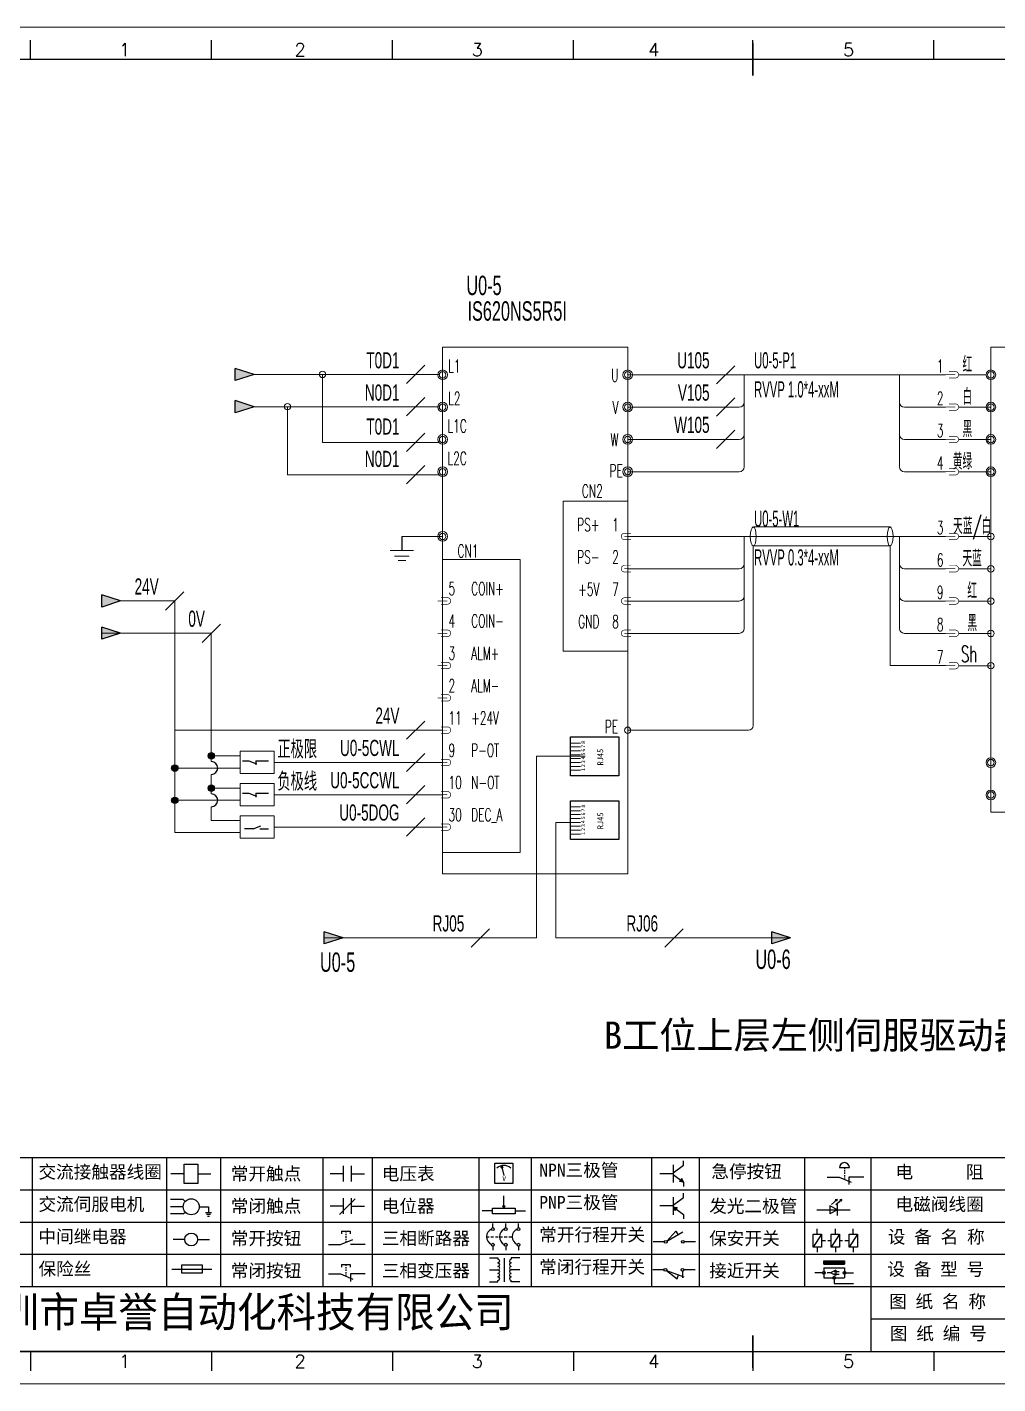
# Model space of a CAD drawing. Extents: x 33864 to 41687, y -3582 to -110.
# Drawn here: x 36986.7 to 37136.9, y -3571.8 to -3361.8 of the extents above; entities that cross this region are included whole.
import ezdxf
from ezdxf.enums import TextEntityAlignment as Align

# ---------------------------------------------------------------- set-up
doc = ezdxf.new("R2010")
doc.units = 0
doc.header["$MEASUREMENT"] = 0
doc.linetypes.add('ACAD_ISO02W100', pattern=[15, 12, -3])
doc.layers.add('AE_BOR', color=1, linetype='Continuous')
doc.layers.add('细实线层', color=7, linetype='Continuous')
doc.layers.add('Dimension', color=3, linetype='Continuous', lineweight=13)
doc.styles.add('WD', font='romans.shx', dxfattribs={"bigfont": 'gbcbig.shx'})
doc.styles.add('样式 8', font='arial.ttf')
doc.styles.add('汉字', font='')
doc.styles.get('汉字').set_extended_font_data('新宋体')

# ---------------------------------------------------------------- blocks, each defined once
blk = doc.blocks.new('交流接触器线圈')
at = {"linetype": 'ByBlock'}
for p, q in [((-1880.82, -781.77), (-1882.87, -781.77)), ((-1878.72, -781.77), (-1876.67, -781.77))]:
    blk.add_line(p, q, dxfattribs=at)
blk.add_lwpolyline([(-1880.82, -780.28), (-1878.72, -780.28), (-1878.72, -783.26), (-1880.82, -783.26)], close=True, dxfattribs=at)
blk = doc.blocks.new('交流伺服电机')
at = {"linetype": 'ByBlock'}
for p, q in [((-1880.97, -785.75), (-1882.94, -785.75)), ((-1880.97, -786.85), (-1882.94, -786.85)), ((-1880.97, -785.75), (-1880.65, -786.03)), ((-1878.49, -786.85), (-1877.07, -786.85)), ((-1877.07, -786.85), (-1877.07, -787.72)), ((-1880.97, -787.94), (-1882.94, -787.94)), ((-1880.97, -787.94), (-1880.65, -787.67)), ((-1877.54, -787.72), (-1876.59, -787.72)), ((-1877.38, -788.01), (-1876.75, -788.01)), ((-1877.23, -788.29), (-1876.9, -788.29))]:
    blk.add_line(p, q, dxfattribs=at)
blk.add_circle((-1879.73, -786.85), 1.24, dxfattribs=at)
blk = doc.blocks.new('中间继电器')
at = {"linetype": 'ByBlock'}
for p, q in [((-1880.72, -791.92), (-1882.54, -791.92)), ((-1878.74, -791.92), (-1876.92, -791.92))]:
    blk.add_line(p, q, dxfattribs=at)
blk.add_circle((-1879.73, -791.92), 0.992, dxfattribs=at)
blk = doc.blocks.new('保险丝')
at = {"linetype": 'ByBlock'}
blk.add_line((-1882.72, -796.49), (-1876.55, -796.49), dxfattribs=at)
blk.add_lwpolyline([(-1881.2, -795.86), (-1878.06, -795.86), (-1878.06, -797.12), (-1881.2, -797.12)], close=True, dxfattribs=at)
blk = doc.blocks.new('常开按钮')
at = {"linetype": 'ByBlock'}
for p, q in [((-1910.06, -787.73), (-1908.18, -786.93)), ((-1909.9, -785.68), (-1908.56, -785.68)), ((-1909.9, -785.68), (-1909.9, -786.07)), ((-1909.23, -785.68), (-1909.23, -785.89)), ((-1909.23, -786.06), (-1909.23, -786.28)), ((-1909.23, -786.45), (-1909.23, -786.67)), ((-1909.23, -786.84), (-1909.23, -787.05)), ((-1909.23, -787.22), (-1909.23, -787.38)), ((-1908.56, -785.68), (-1908.56, -786.07)), ((-1911.92, -787.73), (-1910.06, -787.73)), ((-1906.25, -787.73), (-1908.52, -787.73))]:
    blk.add_line(p, q, dxfattribs=at)
blk = doc.blocks.new('常开触点')
at = {"linetype": 'ByBlock'}
for p, q in [((-1853.82, -782.99), (-1853.82, -780.56)), ((-1852.6, -782.99), (-1852.6, -780.56)), ((-1853.82, -781.77), (-1855.88, -781.77)), ((-1852.6, -781.77), (-1850.55, -781.77))]:
    blk.add_line(p, q, dxfattribs=at)
blk = doc.blocks.new('常闭触点')
at = {"linetype": 'ByBlock'}
for p, q in [((-1853.82, -786.77), (-1855.88, -786.77)), ((-1852.01, -785.66), (-1854.43, -788.1)), ((-1853.82, -787.99), (-1853.82, -785.56)), ((-1852.6, -787.99), (-1852.6, -785.56)), ((-1852.6, -786.77), (-1850.55, -786.77))]:
    blk.add_line(p, q, dxfattribs=at)
blk = doc.blocks.new('常闭按钮')
at = {"linetype": 'ByBlock'}
for p, q in [((-1854.11, -790.83), (-1852.77, -790.83)), ((-1854.11, -790.83), (-1854.11, -791.22)), ((-1853.44, -790.83), (-1853.44, -791.04)), ((-1853.44, -791.21), (-1853.44, -791.43)), ((-1853.44, -791.6), (-1853.44, -791.82)), ((-1852.77, -790.83), (-1852.77, -791.22)), ((-1856.13, -792.28), (-1854.28, -792.28)), ((-1854.28, -792.28), (-1852.4, -793.09)), ((-1853.44, -791.99), (-1853.44, -792.2)), ((-1853.44, -792.37), (-1853.44, -792.53)), ((-1850.47, -792.28), (-1852.73, -792.28)), ((-1852.73, -792.28), (-1852.73, -793.43))]:
    blk.add_line(p, q, dxfattribs=at)
blk = doc.blocks.new('电压表')
at = {"linetype": 'ByBlock'}
for p, q in [((-1814.84, -780.75), (-1814.91, -781.13)), ((-1814.6, -781.05), (-1814.91, -781.13)), ((-1814.84, -780.75), (-1814.46, -782.26)), ((-1814.84, -780.75), (-1814.6, -781.05))]:
    blk.add_line(p, q, dxfattribs=at)
blk.add_lwpolyline([(-1815.84, -780.34), (-1813.07, -780.34), (-1813.07, -783.49), (-1815.84, -783.49)], close=True, dxfattribs=at)
blk.add_arc((-1814.46, -782.26), 1.56, 46.8313, 133.1687, dxfattribs=at)
at = {"linetype": 'ByBlock', "insert": (-1814.7, -782.39), "char_height": 0.75, "width": 0.6768, "attachment_point": 1}
blk.add_mtext('V', dxfattribs=at)
blk = doc.blocks.new('电位器')
at = {"linetype": 'ByBlock'}
for p, q in [((-1814.45, -787.3), (-1814.45, -785.39)), ((-1814.45, -787.3), (-1814.62, -786.96)), ((-1814.62, -786.96), (-1814.27, -786.96)), ((-1814.45, -787.3), (-1814.27, -786.96)), ((-1816.21, -787.75), (-1817.79, -787.75)), ((-1812.68, -787.75), (-1811.1, -787.75))]:
    blk.add_line(p, q, dxfattribs=at)
blk.add_lwpolyline([(-1816.21, -787.3), (-1812.68, -787.3), (-1812.68, -788.2), (-1816.21, -788.2)], close=True, dxfattribs=at)
blk = doc.blocks.new('三相断路器')
at = {"linetype": 'ByBlock'}
for p, q in [((-1816.17, -790.33), (-1816.17, -789.7)), ((-1814.17, -790.33), (-1814.17, -789.7)), ((-1812.18, -790.33), (-1812.18, -789.7)), ((-1817.14, -791.74), (-1816.72, -791.74)), ((-1816.45, -791.74), (-1816.03, -791.74)), ((-1816.17, -793.19), (-1816.17, -793.83)), ((-1815.76, -791.74), (-1815.34, -791.74)), ((-1815.07, -791.74), (-1814.65, -791.74)), ((-1814.38, -791.74), (-1813.96, -791.74)), ((-1814.17, -793.19), (-1814.17, -793.83)), ((-1813.69, -791.74), (-1813.27, -791.74)), ((-1812.18, -793.19), (-1812.18, -793.83))]:
    blk.add_line(p, q, dxfattribs=at)
for centre in [(-1816.17, -790.55), (-1814.17, -790.55), (-1812.18, -790.55), (-1816.17, -792.98), (-1814.17, -792.98), (-1812.18, -792.98)]:
    blk.add_circle(centre, 0.219, dxfattribs=at)
for centre in [(-1815.81, -791.74), (-1813.82, -791.74), (-1811.83, -791.74)]:
    blk.add_arc(centre, 1.32, 115.5791, 244.4209, dxfattribs=at)
blk = doc.blocks.new('三相变压器')
at = {"linetype": 'ByBlock'}
for p, q in [((-1816.69, -795.03), (-1815.37, -795.03)), ((-1815.37, -795.03), (-1815.37, -795.24)), ((-1814.34, -798.7), (-1814.34, -795.04)), ((-1812, -795.03), (-1813.32, -795.03)), ((-1813.32, -795.03), (-1813.32, -795.24)), ((-1816.69, -796.87), (-1815.37, -796.87)), ((-1812, -796.87), (-1813.32, -796.87)), ((-1816.69, -798.71), (-1815.37, -798.71)), ((-1815.37, -798.71), (-1815.37, -798.5)), ((-1813.32, -798.71), (-1813.32, -798.5)), ((-1812, -798.71), (-1813.32, -798.71))]:
    blk.add_line(p, q, dxfattribs=at)
for centre, start, end in [((-1815.37, -795.51), 270, 90), ((-1815.37, -796.06), 270, 90), ((-1813.32, -795.51), 90, 270), ((-1813.32, -796.06), 90, 270), ((-1815.37, -796.6), 270, 90), ((-1815.37, -797.14), 270, 90), ((-1815.37, -797.68), 270, 90), ((-1815.37, -798.23), 270, 90), ((-1813.32, -796.6), 90, 270), ((-1813.32, -797.14), 90, 270), ((-1813.32, -797.68), 90, 270), ((-1813.32, -798.23), 90, 270)]:
    blk.add_arc(centre, 0.271, start, end, dxfattribs=at)
blk = doc.blocks.new('NPN三极管')
at = {"linetype": 'ByBlock'}
for p, q in [((-1785.73, -780.61), (-1785.73, -783.32)), ((-1785.73, -781.82), (-1784.15, -780.66)), ((-1784.15, -780.66), (-1784.15, -779.98)), ((-1785.73, -781.97), (-1787.81, -781.97)), ((-1785.73, -782.11), (-1784.15, -783.27)), ((-1784.41, -782.73), (-1784.74, -783.18)), ((-1784.15, -783.27), (-1784.74, -783.18)), ((-1784.15, -783.27), (-1784.41, -782.73)), ((-1784.15, -783.27), (-1784.15, -783.96))]:
    blk.add_line(p, q, dxfattribs=at)
blk = doc.blocks.new('PNP三极管')
at = {"linetype": 'ByBlock'}
for p, q in [((-1784.9, -785.38), (-1784.9, -788.09)), ((-1783.32, -785.43), (-1783.32, -784.75)), ((-1784.9, -786.74), (-1786.98, -786.74)), ((-1784.9, -786.59), (-1783.32, -785.43)), ((-1784.9, -786.88), (-1783.32, -788.04)), ((-1784.9, -786.88), (-1784.31, -786.97)), ((-1784.9, -786.88), (-1784.64, -787.42)), ((-1784.31, -786.97), (-1784.64, -787.42)), ((-1783.32, -788.04), (-1783.32, -788.73))]:
    blk.add_line(p, q, dxfattribs=at)
blk = doc.blocks.new('常开行程开关')
at = {"linetype": 'ByBlock'}
for p, q in [((-1785.89, -792.17), (-1784.52, -790.62)), ((-1785.89, -792.17), (-1783.43, -790.72)), ((-1784.52, -790.62), (-1784.19, -791.17)), ((-1786.29, -792.3), (-1788.01, -792.3)), ((-1781.48, -792.3), (-1783.21, -792.3))]:
    blk.add_line(p, q, dxfattribs=at)
for centre in [(-1786.07, -792.3), (-1783.42, -792.3)]:
    blk.add_circle(centre, 0.219, dxfattribs=at)
blk = doc.blocks.new('常闭行程开关')
at = {"linetype": 'ByBlock'}
for p, q in [((-1786.34, -796.62), (-1788.07, -796.62)), ((-1785.93, -796.72), (-1783.25, -797.7)), ((-1785.93, -796.72), (-1784.3, -798)), ((-1784.3, -798), (-1784.08, -797.4)), ((-1783.48, -796.84), (-1783.48, -797.85)), ((-1781.54, -796.62), (-1783.26, -796.62))]:
    blk.add_line(p, q, dxfattribs=at)
for centre in [(-1786.12, -796.62), (-1783.48, -796.62)]:
    blk.add_circle(centre, 0.219, dxfattribs=at)
blk = doc.blocks.new('发光二极管')
at = {"linetype": 'ByBlock'}
for p, q in [((-1755.78, -785.92), (-1754.89, -785.14)), ((-1754.89, -785.14), (-1755.2, -785.22)), ((-1755.2, -785.22), (-1755.01, -785.43)), ((-1755.08, -785.92), (-1754.18, -785.14)), ((-1754.89, -785.14), (-1755.01, -785.43)), ((-1754.18, -785.14), (-1754.49, -785.22)), ((-1754.49, -785.22), (-1754.31, -785.43)), ((-1754.18, -785.14), (-1754.31, -785.43)), ((-1758.01, -786.77), (-1752.89, -786.77)), ((-1754.84, -786.77), (-1756.04, -786.16)), ((-1756.04, -786.16), (-1756.04, -787.39)), ((-1754.84, -786.77), (-1756.04, -787.39)), ((-1754.84, -787.63), (-1754.84, -785.92))]:
    blk.add_line(p, q, dxfattribs=at)
blk = doc.blocks.new('保安开关')
at = {"linetype": 'ByBlock'}
for p, q in [((-1757.33, -790.79), (-1758.6, -792.81)), ((-1757.96, -790.79), (-1757.96, -789.97)), ((-1754.54, -790.79), (-1755.81, -792.81)), ((-1755.17, -790.79), (-1755.17, -789.97)), ((-1751.75, -790.79), (-1753.02, -792.81)), ((-1752.39, -790.79), (-1752.39, -789.97)), ((-1757.96, -792.81), (-1757.96, -793.62)), ((-1757.33, -791.8), (-1756.72, -791.8)), ((-1756.35, -791.8), (-1755.89, -791.8)), ((-1755.17, -792.81), (-1755.17, -793.62)), ((-1754.52, -791.8), (-1754.06, -791.8)), ((-1753.69, -791.8), (-1753.08, -791.8)), ((-1752.39, -792.81), (-1752.39, -793.62))]:
    blk.add_line(p, q, dxfattribs=at)
for points in [[(-1758.6, -790.79), (-1757.33, -790.79), (-1757.33, -792.81), (-1758.6, -792.81)], [(-1755.81, -790.79), (-1754.54, -790.79), (-1754.54, -792.81), (-1755.81, -792.81)], [(-1753.02, -790.79), (-1751.75, -790.79), (-1751.75, -792.81), (-1753.02, -792.81)]]:
    blk.add_lwpolyline(points, close=True, dxfattribs=at)
blk = doc.blocks.new('接近开关')
at = {"linetype": 'ByBlock'}
h = blk.add_hatch(dxfattribs=at)
h.set_pattern_fill('ANSI31', color=256, scale=0.01, style=0)
h.set_pattern_definition([(45, (-89.131516, -30.795668), (-0.0224506403, 0.0224506403), [])])
h.paths.add_polyline_path([(-1513.76, -1123.35), (-1513.76, -1122.85), (-1516.96, -1122.85), (-1516.96, -1123.35)])
for p, q in [((-1516.96, -1123.35), (-1516.96, -1122.85)), ((-1516.96, -1122.85), (-1513.76, -1122.85)), ((-1516.96, -1123.35), (-1513.76, -1123.35)), ((-1513.76, -1122.85), (-1513.76, -1123.35)), ((-1517.18, -1124.71), (-1518.36, -1124.71)), ((-1516.96, -1123.95), (-1513.76, -1123.95)), ((-1516.96, -1123.95), (-1516.96, -1125.47)), ((-1516.96, -1125.47), (-1513.76, -1125.47)), ((-1515.91, -1124.71), (-1516.45, -1124.71)), ((-1515.11, -1124.31), (-1515.91, -1124.71)), ((-1515.11, -1125.11), (-1515.91, -1124.71)), ((-1515.33, -1124.53), (-1515.17, -1124.53)), ((-1515.33, -1124.88), (-1515.17, -1124.88)), ((-1515.25, -1124.45), (-1515.25, -1124.61)), ((-1515.11, -1124.31), (-1515.11, -1125.11)), ((-1515.11, -1124.48), (-1514.58, -1124.48)), ((-1515.11, -1124.94), (-1514.58, -1124.94)), ((-1513.76, -1123.95), (-1513.76, -1125.47)), ((-1513.54, -1124.71), (-1512.36, -1124.71)), ((-1515.36, -1125.69), (-1515.36, -1126.36)), ((-1515.36, -1126.36), (-1512.36, -1126.36))]:
    blk.add_line(p, q, dxfattribs=at)
for centre in [(-1516.96, -1124.71), (-1515.36, -1125.47), (-1513.76, -1124.71)]:
    blk.add_circle(centre, 0.225, dxfattribs=at)
blk = doc.blocks.new('急停按钮')
at = {"linetype": 'ByBlock'}
for p, q in [((-1.86, 0), (0, 0)), ((0, 0), (1.88, -0.81)), ((0.06, 1.45), (1.61, 1.45)), ((0.83, 1.45), (0.83, 1.24)), ((0.83, 1.07), (0.83, 0.85)), ((0.83, 0.68), (0.83, 0.47)), ((0.83, 0.29), (0.83, 0.08)), ((3.81, 0), (1.54, 0)), ((1.54, 0), (1.54, -1.15)), ((0.83, -0.09), (0.83, -0.24))]:
    blk.add_line(p, q, dxfattribs=at)
blk.add_arc((0.83, 1.45), 0.774, 0, 180)
blk = doc.blocks.new('A$C5EEB7F37')
at = {"lineweight": 0}
for p, q in [((0, 16.82), (5.16, 16.82)), ((0, 14.82), (5.16, 14.82)), ((0, 12.82), (5.16, 12.82)), ((0, 10.82), (5.16, 10.82)), ((0, 8.82), (5.16, 8.82)), ((0, 6.82), (5.16, 6.82)), ((0, 4.82), (5.16, 4.82)), ((0, 2.82), (5.16, 2.82))]:
    blk.add_line(p, q, dxfattribs=at)
blk.add_lwpolyline([(0.07, 0), (0.07, 20.03), (25.01, 20.03), (25.01, 0)], close=True)
at = {"char_height": 2, "width": 3.7055, "attachment_point": 1, "rotation": 90}
for s, insert in [('{\\fSimSun|b0|i0|c134|p2;8}', (5.62, 16.42)), ('{\\fSimSun|b0|i0|c134|p2;7}', (5.62, 14.42)), ('{\\fSimSun|b0|i0|c134|p2;6}', (5.62, 12.42)), ('{\\fSimSun|b0|i0|c134|p2;3}', (5.62, 6.42)), ('{\\fSimSun|b0|i0|c134|p2;5}', (5.62, 10.42)), ('{\\fSimSun|b0|i0|c134|p2;4}', (5.62, 8.42)), ('{\\fSimSun|b0|i0|c134|p2;1}', (5.56, 2.42)), ('{\\fSimSun|b0|i0|c134|p2;2}', (5.62, 4.42))]:
    blk.add_mtext(s, dxfattribs=dict(at, insert=insert))
at = {"color": 7, "insert": (13.92, 5.3), "char_height": 3.024, "attachment_point": 1, "rotation": 90}
blk.add_mtext_dynamic_manual_height_columns('{\\fSimSun|b0|i0|c134|p2;RJ45}', width=47.9244, gutter_width=12.5, heights=[0], dxfattribs=at)

msp = doc.modelspace()

# ---------------------------------------------------------------- hatches: boundary and pattern name
for points in [[(37018.867, -3416.486), (37018.867, -3414.616), (37021.785, -3415.551)], [(37018.867, -3421.486), (37018.867, -3419.616), (37021.785, -3420.551)], [(36998.216, -3451.56), (36998.216, -3449.69), (37001.135, -3450.625)], [(36998.216, -3456.556), (36998.216, -3454.686), (37001.135, -3455.621)], [(37032.656, -3501.846), (37035.574, -3502.781), (37032.656, -3503.717)], [(37035.574, -3502.781), (37032.656, -3503.717), (37032.656, -3501.846)], [(37101.886, -3501.846), (37104.805, -3502.781), (37101.886, -3503.717)], [(37104.805, -3502.781), (37101.886, -3503.717), (37101.886, -3501.846)]]:
    msp.add_hatch(color=256).paths.add_polyline_path(points)
at = {"lineweight": -2}
h = msp.add_hatch(color=0, dxfattribs=at)
edge = h.paths.add_edge_path()
edge.add_arc((37015.173, -3474.587), 0.5, 0, 360)
h = msp.add_hatch(color=0, dxfattribs=at)
edge = h.paths.add_edge_path()
edge.add_arc((37009.52, -3476.481), 0.5, 0, 360)
h = msp.add_hatch(color=0, dxfattribs=at)
edge = h.paths.add_edge_path()
edge.add_arc((37015.173, -3479.587), 0.5, 0, 360)
h = msp.add_hatch(color=0, dxfattribs=at)
edge = h.paths.add_edge_path()
edge.add_arc((37009.52, -3481.481), 0.5, 0, 360)

# ---------------------------------------------------------------- linework, layer by layer
for p, q in [((37241.181, -3366.803), (36954.181, -3366.803)), ((37021.785, -3415.551), (37018.867, -3414.616)), ((37018.867, -3416.486), (37018.867, -3414.616)), ((37021.785, -3415.551), (37018.867, -3416.486)), ((37021.785, -3420.551), (37018.867, -3419.616)), ((37018.867, -3421.486), (37018.867, -3419.616)), ((37021.785, -3420.551), (37018.867, -3421.486)), ((37044.656, -3440.629), (37044.656, -3442.811)), ((37001.135, -3450.625), (36998.216, -3449.69)), ((36998.216, -3451.56), (36998.216, -3449.69)), ((37001.135, -3450.625), (36998.216, -3451.56)), ((37001.135, -3455.621), (36998.216, -3454.686)), ((36998.216, -3456.556), (36998.216, -3454.686)), ((37001.135, -3455.621), (36998.216, -3456.556)), ((37035.574, -3502.781), (37032.656, -3501.846)), ((37032.656, -3503.717), (37032.656, -3501.846)), ((37035.574, -3502.781), (37032.656, -3501.846)), ((37035.574, -3502.781), (37032.656, -3503.717)), ((37035.574, -3502.781), (37032.656, -3503.717)), ((37104.805, -3502.781), (37101.886, -3501.846)), ((37101.886, -3503.717), (37101.886, -3501.846)), ((37104.805, -3502.781), (37101.886, -3501.846)), ((37104.805, -3502.781), (37101.886, -3503.717)), ((37104.805, -3502.781), (37101.886, -3503.717)), ((36959.211, -3566.803), (37238.711, -3566.803)), ((37079.977, -3566.803), (37139.927, -3566.803))]:
    msp.add_line(p, q)
at = {"lineweight": 0}
for p, q in [((37050.465, -3415.551), (37032.368, -3415.551)), ((37079.592, -3415.617), (37128.788, -3415.617)), ((37097.607, -3429.867), (37097.607, -3415.617)), ((37121.655, -3429.867), (37121.655, -3415.617)), ((37130.788, -3415.617), (37135.031, -3415.617)), ((37050.465, -3420.551), (37032.368, -3420.551)), ((37079.592, -3420.617), (37096.857, -3420.617)), ((37128.788, -3420.617), (37122.405, -3420.617)), ((37135.781, -3420.617), (37130.788, -3420.617)), ((37050.465, -3426.073), (37032.368, -3426.073)), ((37079.592, -3425.617), (37096.857, -3425.617)), ((37128.788, -3425.617), (37122.405, -3425.617)), ((37135.781, -3425.621), (37130.788, -3425.621)), ((37050.465, -3431.077), (37032.368, -3431.077)), ((37079.592, -3430.617), (37096.857, -3430.617)), ((37128.788, -3430.617), (37122.405, -3430.617)), ((37135.781, -3430.625), (37130.788, -3430.625)), ((37099.036, -3439.169), (37120.197, -3439.168)), ((37050.963, -3440.629), (37044.656, -3440.629)), ((37128.788, -3440.633), (37079.592, -3440.633)), ((37097.607, -3449.883), (37097.607, -3440.633)), ((37121.655, -3454.883), (37121.655, -3440.633)), ((37135.781, -3440.637), (37130.788, -3440.637)), ((37042.868, -3442.824), (37046.445, -3442.824)), ((37043.532, -3443.682), (37045.781, -3443.682)), ((37099.016, -3442.098), (37099.016, -3469.891)), ((37099.016, -3442.098), (37120.197, -3442.098)), ((37120.197, -3442.098), (37120.197, -3460.633)), ((37044.103, -3444.375), (37045.25, -3444.375)), ((37079.592, -3445.633), (37096.857, -3445.633)), ((37128.788, -3445.633), (37122.405, -3445.633)), ((37135.781, -3445.641), (37130.788, -3445.641)), ((37009.52, -3450.625), (37001.135, -3450.625)), ((37009.52, -3486.481), (37009.52, -3450.625)), ((37079.592, -3450.633), (37096.857, -3450.633)), ((37128.788, -3450.633), (37122.405, -3450.633)), ((37135.781, -3450.641), (37130.788, -3450.641)), ((37015.173, -3455.621), (37015.173, -3475.481)), ((37079.592, -3455.633), (37096.857, -3455.633)), ((37128.788, -3455.633), (37122.405, -3455.633)), ((37135.781, -3455.641), (37130.788, -3455.641)), ((37128.788, -3460.633), (37122.405, -3460.633)), ((37135.781, -3460.641), (37130.788, -3460.641)), ((37079.592, -3470.641), (37098.266, -3470.641)), ((37019.654, -3474.587), (37015.173, -3474.587)), ((37019.654, -3476.481), (37009.52, -3476.481)), ((37015.173, -3477.481), (37015.173, -3480.481)), ((37019.654, -3479.587), (37015.173, -3479.587)), ((37019.654, -3481.481), (37009.52, -3481.481)), ((37015.173, -3482.481), (37015.173, -3484.587)), ((37019.654, -3484.587), (37015.173, -3484.587)), ((37019.654, -3486.481), (37009.52, -3486.481))]:
    msp.add_line(p, q, dxfattribs=at)
at = {"color": 3, "lineweight": 0}
for p, q in [((36998.216, -3455.621), (37015.173, -3455.621)), ((37009.52, -3470.621), (37050.963, -3470.621)), ((37065.493, -3502.781), (37065.493, -3474.668)), ((37073.007, -3474.668), (37065.493, -3474.668)), ((37024.911, -3475.621), (37050.963, -3475.621)), ((37024.911, -3480.621), (37050.963, -3480.621)), ((37024.911, -3485.621), (37050.963, -3485.621)), ((37068.468, -3484.899), (37068.468, -3502.781)), ((37070.72, -3484.899), (37068.468, -3484.899)), ((37065.493, -3502.781), (37032.656, -3502.781)), ((37104.805, -3502.781), (37068.468, -3502.781))]:
    msp.add_line(p, q, dxfattribs=at)
at = {"linetype": 'ACAD_ISO02W100'}
for p, q in [((37019.98, -3475.389), (37020.987, -3475.386)), ((37020.987, -3475.386), (37022.179, -3475.854)), ((37022.048, -3475.386), (37024.042, -3475.386)), ((37022.048, -3475.386), (37022.048, -3476.005)), ((37019.98, -3480.389), (37020.987, -3480.386)), ((37020.987, -3480.386), (37022.179, -3480.854)), ((37022.048, -3480.386), (37024.042, -3480.386)), ((37022.048, -3480.386), (37022.048, -3481.005)), ((37021.638, -3485.911), (37020.282, -3485.911)), ((37021.638, -3485.911), (37022.83, -3485.443)), ((37022.699, -3485.911), (37024.042, -3485.911))]:
    msp.add_line(p, q, dxfattribs=at)
at = {"linetype": 'ByBlock'}
for p, q in [((37241.181, -3536.803), (36954.181, -3536.803)), ((37241.181, -3541.803), (36954.181, -3541.803)), ((37241.181, -3546.803), (36954.181, -3546.803)), ((37241.181, -3551.803), (36954.181, -3551.803)), ((37241.181, -3556.803), (36954.181, -3556.803)), ((37241.181, -3561.803), (37117.204, -3561.803))]:
    msp.add_line(p, q, dxfattribs=at)
at = {"lineweight": -2}
for p, q in [((36987.436, -3536.803), (36987.436, -3556.803)), ((37008.226, -3536.803), (37008.226, -3556.803)), ((37016.58, -3536.803), (37016.58, -3556.803)), ((37032.435, -3536.803), (37032.435, -3556.803)), ((37040.083, -3536.803), (37040.083, -3556.803)), ((37056.575, -3536.803), (37056.575, -3556.803)), ((37064.677, -3536.803), (37064.677, -3556.803)), ((37083.297, -3536.803), (37083.297, -3556.803)), ((37090.656, -3536.803), (37090.656, -3556.803)), ((37106.966, -3536.803), (37106.966, -3556.803)), ((37117.204, -3536.803), (37117.204, -3566.719))]:
    msp.add_line(p, q, dxfattribs=at)
at = {"ltscale": 2}
msp.add_line((37050.516, -3566.803), (36954.181, -3566.803), dxfattribs=at)
at = {"lineweight": 9, "ltscale": 0.1}
for p, q in [((37050.516, -3566.803), (37079.977, -3566.803)), ((37078.62, -3566.803), (37078.62, -3566.803)), ((37078.62, -3566.803), (37078.62, -3566.803)), ((37078.62, -3566.803), (37078.62, -3566.803)), ((37078.62, -3566.803), (37078.62, -3566.803))]:
    msp.add_line(p, q, dxfattribs=at)
at = {"lineweight": 0}
for points in [[(37050.963, -3411.334), (37079.592, -3411.334), (37079.592, -3492.844), (37050.963, -3492.844)], [(37135.781, -3411.334), (37160.781, -3411.334), (37160.781, -3483.334), (37135.781, -3483.334)], [(37024.911, -3477.347), (37024.911, -3473.895), (37019.654, -3473.895), (37019.654, -3477.347)], [(37024.911, -3482.347), (37024.911, -3478.895), (37019.654, -3478.895), (37019.654, -3482.347)], [(37024.911, -3487.347), (37024.911, -3483.895), (37019.654, -3483.895), (37019.654, -3487.347)]]:
    msp.add_lwpolyline(points, close=True, dxfattribs=at)
at = {"color": 3, "lineweight": 0, "const_width": 0.1, "flags": 128}
for points in [[(37130.288, -3415.617), (37128.788, -3415.617)], [(37130.288, -3420.617), (37128.788, -3420.617)], [(37130.288, -3425.617), (37128.788, -3425.617)], [(37130.288, -3430.617), (37128.788, -3430.617)], [(37079.092, -3440.633), (37080.592, -3440.633)], [(37130.288, -3440.633), (37128.788, -3440.633)], [(37079.092, -3445.633), (37080.592, -3445.633)], [(37130.288, -3445.633), (37128.788, -3445.633)], [(37051.713, -3450.621), (37050.213, -3450.621)], [(37079.092, -3450.633), (37080.592, -3450.633)], [(37130.288, -3450.633), (37128.788, -3450.633)], [(37051.713, -3455.621), (37050.213, -3455.621)], [(37079.092, -3455.633), (37080.592, -3455.633)], [(37130.288, -3455.633), (37128.788, -3455.633)], [(37051.713, -3460.621), (37050.213, -3460.621)], [(37130.288, -3460.633), (37128.788, -3460.633)], [(37051.713, -3465.621), (37050.213, -3465.621)], [(37051.713, -3470.621), (37050.213, -3470.621)], [(37051.713, -3475.621), (37050.213, -3475.621)], [(37051.713, -3480.621), (37050.213, -3480.621)], [(37051.713, -3485.621), (37050.213, -3485.621)]]:
    msp.add_lwpolyline(points, dxfattribs=at)
for points in [[(37129.288, -3415.117), (37130.288, -3415.117, -1), (37130.288, -3416.117), (37129.288, -3416.117)], [(37129.288, -3420.117), (37130.288, -3420.117, -1), (37130.288, -3421.117), (37129.288, -3421.117)], [(37129.288, -3425.117), (37130.288, -3425.117, -1), (37130.288, -3426.117), (37129.288, -3426.117)], [(37129.288, -3430.117), (37130.288, -3430.117, -1), (37130.288, -3431.117), (37129.288, -3431.117)], [(37080.092, -3440.133), (37079.092, -3440.133, 1), (37079.092, -3441.133), (37080.092, -3441.133)], [(37129.288, -3440.133), (37130.288, -3440.133, -1), (37130.288, -3441.133), (37129.288, -3441.133)], [(37080.092, -3445.133), (37079.092, -3445.133, 1), (37079.092, -3446.133), (37080.092, -3446.133)], [(37129.288, -3445.133), (37130.288, -3445.133, -1), (37130.288, -3446.133), (37129.288, -3446.133)], [(37050.713, -3450.121), (37051.713, -3450.121, -1), (37051.713, -3451.121), (37050.713, -3451.121)], [(37080.092, -3450.133), (37079.092, -3450.133, 1), (37079.092, -3451.133), (37080.092, -3451.133)], [(37129.288, -3450.133), (37130.288, -3450.133, -1), (37130.288, -3451.133), (37129.288, -3451.133)], [(37050.713, -3455.121), (37051.713, -3455.121, -1), (37051.713, -3456.121), (37050.713, -3456.121)], [(37080.092, -3455.133), (37079.092, -3455.133, 1), (37079.092, -3456.133), (37080.092, -3456.133)], [(37129.288, -3455.133), (37130.288, -3455.133, -1), (37130.288, -3456.133), (37129.288, -3456.133)], [(37050.713, -3460.121), (37051.713, -3460.121, -1), (37051.713, -3461.121), (37050.713, -3461.121)], [(37129.288, -3460.133), (37130.288, -3460.133, -1), (37130.288, -3461.133), (37129.288, -3461.133)], [(37050.713, -3465.121), (37051.713, -3465.121, -1), (37051.713, -3466.121), (37050.713, -3466.121)], [(37050.713, -3470.121), (37051.713, -3470.121, -1), (37051.713, -3471.121), (37050.713, -3471.121)], [(37050.713, -3475.121), (37051.713, -3475.121, -1), (37051.713, -3476.121), (37050.713, -3476.121)], [(37050.713, -3480.121), (37051.713, -3480.121, -1), (37051.713, -3481.121), (37050.713, -3481.121)], [(37050.713, -3485.121), (37051.713, -3485.121, -1), (37051.713, -3486.121), (37050.713, -3486.121)]]:
    msp.add_lwpolyline(points, format="xyb", dxfattribs=at)
at = {"lineweight": 0}
msp.add_lwpolyline([(37079.594, -3458.381), (37079.594, -3435.172), (37069.594, -3435.172), (37069.594, -3458.381)], dxfattribs=at)
for centre, radius in [((37032.368, -3415.551), 0.5), ((37050.963, -3415.617), 0.75), ((37050.963, -3415.617), 0.5), ((37079.592, -3415.617), 0.75), ((37079.592, -3415.617), 0.5), ((37135.781, -3415.617), 0.75), ((37135.781, -3415.617), 0.5), ((37026.948, -3420.551), 0.5), ((37050.963, -3420.617), 0.75), ((37050.963, -3420.617), 0.5), ((37079.592, -3420.617), 0.75), ((37079.592, -3420.617), 0.5), ((37135.781, -3420.617), 0.75), ((37135.781, -3420.617), 0.5), ((37050.963, -3425.621), 0.75), ((37079.592, -3425.617), 0.75), ((37135.781, -3425.621), 0.75), ((37050.963, -3425.621), 0.5), ((37079.592, -3425.617), 0.5), ((37135.781, -3425.621), 0.5), ((37050.963, -3430.621), 0.75), ((37050.963, -3430.621), 0.5), ((37079.592, -3430.617), 0.75), ((37079.592, -3430.617), 0.5), ((37135.781, -3430.625), 0.75), ((37135.781, -3430.625), 0.5), ((37050.963, -3440.629), 0.75), ((37050.963, -3440.629), 0.5), ((37135.781, -3440.637), 0.5), ((37135.781, -3445.641), 0.5), ((37135.781, -3450.641), 0.5), ((37135.781, -3455.641), 0.5), ((37135.781, -3460.641), 0.5), ((37079.592, -3470.641), 0.5), ((37135.781, -3475.645), 0.75), ((37135.781, -3475.645), 0.5), ((37135.781, -3480.649), 0.75), ((37135.781, -3480.649), 0.5)]:
    msp.add_circle(centre, radius, dxfattribs=at)
at = {"color": 0, "lineweight": -2}
for centre in [(37015.173, -3474.587), (37009.52, -3476.481), (37015.173, -3479.587), (37009.52, -3481.481)]:
    msp.add_circle(centre, 0.5, dxfattribs=at)
at = {"lineweight": 0}
for centre, start, end in [((37096.857, -3419.867), 270, 0), ((37122.405, -3419.867), 180, 270), ((37096.857, -3424.867), 270, 0), ((37122.405, -3424.867), 180, 270), ((37096.857, -3429.867), 270, 0), ((37122.405, -3429.867), 180, 270), ((37096.857, -3444.883), 270, 0), ((37122.405, -3444.883), 180, 270), ((37096.857, -3449.883), 270, 0), ((37122.405, -3449.883), 180, 270), ((37096.857, -3454.883), 270, 0), ((37122.405, -3454.883), 180, 270), ((37098.266, -3469.891), 270, 0)]:
    msp.add_arc(centre, 0.75, start, end, dxfattribs=at)
at = {"color": 0, "lineweight": -2}
for centre in [(37015.173, -3476.481), (37015.173, -3481.481)]:
    msp.add_arc(centre, 1, 270, 90, dxfattribs=at)
at = {"lineweight": 0}
msp.add_ellipse((37099.016, -3440.633), major_axis=(0, 1.465), ratio=0.3169375, dxfattribs=at)
at = {"lineweight": 0, "extrusion": (0, 0, -1)}
msp.add_ellipse((37120.197, -3440.633), major_axis=(0, 1.465), ratio=0.3169375, dxfattribs=at)
at = {"layer": 'AE_BOR', "color": 1, "lineweight": 15}
for p, q in [((36949.177, -3361.803), (37246.177, -3361.803)), ((37246.177, -3571.803), (36949.177, -3571.803))]:
    msp.add_line(p, q, dxfattribs=at)
at = {"layer": 'AE_BOR'}
for p, q in [((36987.211, -3366.803), (36987.211, -3363.803)), ((37015.211, -3366.803), (37015.211, -3363.803)), ((37043.211, -3366.803), (37043.211, -3363.803)), ((37071.211, -3366.803), (37071.211, -3363.803)), ((37098.961, -3366.803), (37098.961, -3363.803)), ((37126.961, -3366.803), (37126.961, -3363.803)), ((36987.211, -3566.803), (36987.211, -3569.803)), ((37015.211, -3566.803), (37015.211, -3569.803)), ((37043.211, -3566.803), (37043.211, -3569.803)), ((37071.211, -3566.803), (37071.211, -3569.803)), ((37098.961, -3566.803), (37098.961, -3569.803)), ((37126.961, -3566.803), (37126.961, -3569.803))]:
    msp.add_line(p, q, dxfattribs=at)
at = {"layer": 'AE_BOR', "color": 2, "lineweight": 30}
for p, q in [((37098.961, -3369.303), (37098.961, -3364.303)), ((37098.961, -3564.303), (37098.961, -3569.303)), ((37098.961, -3566.803), (37098.961, -3569.303))]:
    msp.add_line(p, q, dxfattribs=at)
at = {"layer": 'Dimension', "lineweight": 0}
for p, q in [((37045.358, -3416.965), (37048.186, -3414.137)), ((37093.331, -3417.031), (37096.16, -3414.203)), ((37045.358, -3421.965), (37048.186, -3419.137)), ((37093.331, -3422.031), (37096.16, -3419.203)), ((37045.358, -3427.487), (37048.186, -3424.659)), ((37093.331, -3427.031), (37096.16, -3424.203)), ((37045.358, -3432.491), (37048.186, -3429.663)), ((37008.106, -3452.039), (37010.934, -3449.211)), ((37013.759, -3457.035), (37016.587, -3454.207)), ((37045.356, -3472.035), (37048.185, -3469.207)), ((37045.356, -3477.035), (37048.185, -3474.207)), ((37045.356, -3482.035), (37048.185, -3479.207)), ((37045.356, -3487.035), (37048.185, -3484.207)), ((37055.382, -3504.196), (37058.211, -3501.367)), ((37085.362, -3504.196), (37088.191, -3501.367))]:
    msp.add_line(p, q, dxfattribs=at)
at = {"layer": '细实线层', "lineweight": 0}
for p, q in [((37032.368, -3415.551), (37021.785, -3415.551)), ((37032.368, -3415.551), (37032.368, -3426.073)), ((37032.368, -3420.551), (37021.785, -3420.551)), ((37026.948, -3431.077), (37026.948, -3420.551)), ((37032.368, -3431.077), (37026.948, -3431.077)), ((37050.992, -3444.207), (37062.966, -3444.207)), ((37062.966, -3444.207), (37062.966, -3489.537)), ((37097.607, -3449.883), (37097.607, -3454.883)), ((37069.594, -3458.381), (37079.594, -3458.381)), ((37122.405, -3460.633), (37120.197, -3460.633)), ((37062.966, -3489.537), (37050.992, -3489.537))]:
    msp.add_line(p, q, dxfattribs=at)

# ---------------------------------------------------------------- block references
at = {"lineweight": 0, "xscale": 0.2999999999992724, "yscale": 0.2999999999992724, "zscale": 0.2999999999992724}
for p in [(37070.72, -3477.672), (37070.72, -3487.545)]:
    msp.add_blockref('A$C5EEB7F37', p, dxfattribs=at)
at = {"linetype": 'ByBlock'}
for name, p in [('交流接触器线圈', (38891.793, -2757.535)), ('常开触点', (38889.448, -2757.506)), ('电压表', (38874.887, -2757.287)), ('NPN三极管', (38872.374, -2757.3)), ('电位器', (38874.887, -2757.287)), ('PNP三极管', (38871.549, -2757.529)), ('交流伺服电机', (38891.793, -2757.535)), ('常闭触点', (38889.448, -2757.506)), ('发光二极管', (38866.892, -2758.111)), ('中间继电器', (38891.793, -2757.535)), ('常开按钮', (38945.233, -2762.506)), ('三相断路器', (38874.887, -2757.287)), ('常开行程开关', (38871.549, -2757.529)), ('保安开关', (38866.892, -2757.822)), ('三相变压器', (38874.887, -2757.287)), ('接近开关', (38626.893, -2429.906)), ('保险丝', (38891.793, -2757.535)), ('常闭按钮', (38889.448, -2762.506)), ('常闭行程开关', (38871.549, -2757.529))]:
    msp.add_blockref(name, p, dxfattribs=at)
msp.add_blockref('急停按钮', (37112.293, -3539.787))

# ---------------------------------------------------------------- texts
at = {"lineweight": 0, "style": 'WD', "width": 0.6}
for s, p in [('L1', (37051.831, -3415.267)), ('1', (37127.427, -3415.259)), ('L2', (37051.831, -3420.267)), ('2', (37127.427, -3420.259)), ('L1C', (37051.73, -3424.533)), ('3', (37127.427, -3425.263)), ('L2C', (37051.73, -3429.537)), ('4', (37127.427, -3430.267)), ('3', (37127.427, -3440.279)), ('6', (37127.427, -3445.283)), ('9', (37127.427, -3450.283)), ('8', (37127.427, -3455.283)), ('7', (37127.427, -3460.283))]:
    msp.add_text(s, height=2, dxfattribs=at).set_placement(p)
for s, height, p in [('红', 2.5, (37132.893, -3415.267)), ('U', 2, (37078.172, -3416.682)), ('白', 2.5, (37132.893, -3420.267)), ('V', 2, (37078.172, -3421.682)), ('黑', 2.5, (37132.893, -3425.271)), ('W', 2, (37078.172, -3426.682)), ('黄绿', 2.5, (37132.893, -3430.271)), ('PE', 2, (37078.829, -3431.484)), ('CN2', 2, (37075.751, -3434.599)), ('CN1', 2, (37056.524, -3443.896)), ('Sh', 2.5, (37133.663, -3460.073))]:
    msp.add_text(s, height=height, dxfattribs=at).set_placement(p, align=Align.RIGHT)
at = {"color": 6, "lineweight": 0, "style": 'WD', "width": 0.6}
for s, p in [('天蓝/白', (37132.893, -3440.287)), ('天蓝', (37132.893, -3445.287)), ('红', (37132.893, -3450.287)), ('黑', (37132.893, -3455.287))]:
    msp.add_text(s, height=2.5, dxfattribs=at).set_placement(p, align=Align.CENTER)
for s, p in [('PS+', (37075.226, -3439.822)), ('1', (37078.226, -3439.822)), ('PS-', (37075.226, -3444.822)), ('2', (37078.226, -3444.822)), ('+5V', (37075.226, -3449.822)), ('7', (37078.226, -3449.822)), ('GND', (37075.226, -3454.826)), ('8', (37078.226, -3454.826)), ('PE', (37078.139, -3471.096))]:
    msp.add_text(s, height=2, dxfattribs=at).set_placement(p, align=Align.RIGHT)
at = {"color": 4, "lineweight": 0, "style": 'WD', "width": 0.6}
for s, p in [('5', (37051.86, -3449.724)), ('COIN+', (37055.36, -3449.724)), ('4', (37051.86, -3454.724)), ('COIN-', (37055.36, -3454.724)), ('3', (37051.86, -3459.724)), ('ALM+', (37055.36, -3459.724)), ('2', (37051.86, -3464.724)), ('ALM-', (37055.36, -3464.724)), ('11', (37051.86, -3469.724)), ('+24V', (37055.36, -3469.724)), ('9', (37051.86, -3474.724)), ('P-OT', (37055.36, -3474.724)), ('10', (37051.86, -3479.724)), ('N-OT', (37055.36, -3479.724)), ('30', (37051.86, -3484.724)), ('DEC_A', (37055.36, -3484.724))]:
    msp.add_text(s, height=2, dxfattribs=at).set_placement(p)
at = {"insert": (37075.876, -3515.718), "char_height": 4.212, "width": 73.29125, "attachment_point": 1}
msp.add_mtext('{\\fSimSun|b0|i0|c134|p2;B工位上层左侧伺服驱动器}', dxfattribs=at)
at = {"char_height": 2, "attachment_point": 1, "style": '汉字'}
for s, insert in [('{\\fKaiTi_GB2312|b0|i0|c134|p49;交流接触器线圈}', (36988.431, -3537.995)), ('{\\fKaiTi_GB2312|b0|i0|c134|p49;常开触点}', (37018.184, -3538.282)), ('{\\fKaiTi_GB2312|b0|i0|c134|p49;电压表}', (37041.544, -3538.273)), ('{\\fKaiTi_GB2312|b0|i0|c134|p49;NPN三极管}', (37065.91, -3537.711)), ('{\\fKaiTi_GB2312|b0|i0|c134|p49;急停按钮}', (37092.532, -3537.924)), ('{\\fKaiTi_GB2312|b0|i0|c134|p49;电      阻}', (37121.038, -3537.996)), ('{\\fKaiTi_GB2312|b0|i0|c134|p49;交流伺服电机}', (36988.431, -3542.995)), ('{\\fKaiTi_GB2312|b0|i0|c134|p49;PNP三极管}', (37065.91, -3542.711)), ('{\\fKaiTi_GB2312|b0|i0|c134|p49;电磁阀线圈}', (37121.038, -3542.996)), ('{\\fKaiTi_GB2312|b0|i0|c134|p49;常闭触点}', (37018.184, -3543.282)), ('{\\fKaiTi_GB2312|b0|i0|c134|p49;电位器}', (37041.544, -3543.273)), ('{\\fKaiTi_GB2312|b0|i0|c134|p49;发光二极管}', (37092.199, -3543.282)), ('{\\fKaiTi_GB2312|b0|i0|c134|p49;中间继电器}', (36988.431, -3547.995)), ('{\\fKaiTi_GB2312|b0|i0|c134|p49;常开按钮}', (37018.184, -3548.282)), ('{\\fKaiTi_GB2312|b0|i0|c134|p49;三相断路器}', (37041.544, -3548.273)), ('{\\fKaiTi_GB2312|b0|i0|c134|p49;常开行程开关}', (37065.91, -3547.711)), ('{\\fKaiTi_GB2312|b0|i0|c134|p49;保安开关}', (37092.199, -3548.282)), ('{\\fKaiTi_GB2312|b0|i0|c134|p0;设 备 名 称}', (37119.831, -3548.048)), ('{\\fKaiTi_GB2312|b0|i0|c134|p49;保险丝}', (36988.431, -3552.995)), ('{\\fKaiTi_GB2312|b0|i0|c134|p49;常闭按钮}', (37018.184, -3553.282)), ('{\\fKaiTi_GB2312|b0|i0|c134|p49;三相变压器}', (37041.544, -3553.273)), ('{\\fKaiTi_GB2312|b0|i0|c134|p49;常闭行程开关}', (37065.91, -3552.711)), ('{\\fKaiTi_GB2312|b0|i0|c134|p49;接近开关}', (37092.199, -3553.282)), ('{\\fKaiTi_GB2312|b0|i0|c134|p0;设 备 型 号}', (37119.757, -3553.048)), ('{\\fKaiTi_GB2312|b0|i0|c134|p0;图 纸 名 称}', (37120.041, -3558.048)), ('{\\fKaiTi_GB2312|b0|i0|c134|p0;图 纸 编 号}', (37120.158, -3563))]:
    msp.add_mtext(s, dxfattribs=dict(at, insert=insert))
at = {"lineweight": -2, "insert": (36976.314, -3558.332), "char_height": 4.70644, "width": 96.11383, "attachment_point": 1}
msp.add_mtext('深圳市卓誉自动化科技有限公司', dxfattribs=at)
at = {"layer": 'AE_BOR', "style": 'WD'}
for s, p in [('1', (37001.773, -3366.303)), ('2', (37028.922, -3366.303)), ('3', (37056.322, -3366.303)), ('4', (37083.623, -3366.303)), ('5', (37113.772, -3366.303)), ('1', (37001.773, -3569.303)), ('2', (37028.922, -3569.303)), ('3', (37056.322, -3569.303)), ('4', (37083.623, -3569.303)), ('5', (37113.772, -3569.303))]:
    msp.add_text(s, height=2, dxfattribs=at).set_placement(p, align=Align.CENTER)
at = {"layer": 'Dimension', "lineweight": 0, "style": '样式 8', "width": 0.6}
for s, p in [('U0-5', (37054.637, -3403.278)), ('IS620NS5R5I', (37054.809, -3407.238)), ('U0-5', (37031.988, -3508.028))]:
    msp.add_text(s, height=3, dxfattribs=at).set_placement(p)
for s, height, p in [('T0D1', 2.5, (37044.286, -3414.617)), ('U105', 2.5, (37092.261, -3414.617)), ('N0D1', 2.5, (37044.286, -3419.617)), ('V105', 2.5, (37092.261, -3419.617)), ('T0D1', 2.5, (37044.286, -3424.877)), ('W105', 2.5, (37092.261, -3424.617)), ('N0D1', 2.5, (37044.286, -3429.881)), ('24V', 2.5, (37007.035, -3449.625)), ('0V', 2.5, (37014.182, -3454.621)), ('24V', 2.5, (37044.286, -3469.621)), ('正极限', 2.5, (37031.537, -3474.729)), ('U0-5CWL', 2.5, (37044.286, -3474.621)), ('负极线', 2.5, (37031.537, -3479.729)), ('U0-5CCWL', 2.5, (37044.286, -3479.621)), ('U0-5DOG', 2.5, (37044.286, -3484.621)), ('RJ05', 2.5, (37054.312, -3501.781)), ('RJ06', 2.5, (37084.292, -3501.781)), ('U0-6', 3, (37104.805, -3507.584))]:
    msp.add_text(s, height=height, dxfattribs=at).set_placement(p, align=Align.RIGHT)
at = {"layer": 'Dimension', "color": 3, "lineweight": 0, "style": '样式 8', "width": 0.5}
for s, p in [('U0-5-P1', (37099.151, -3414.617)), ('U0-5-W1', (37099.151, -3439.133))]:
    msp.add_text(s, height=2.5, dxfattribs=at).set_placement(p)
at = {"layer": 'Dimension', "color": 1, "lineweight": 0, "style": '样式 8', "width": 0.5}
for s, p in [('RVVP 1.0*4-xxM', (37099.151, -3416.617)), ('RVVP 0.3*4-xxM', (37099.151, -3442.633))]:
    msp.add_text(s, height=2.5, dxfattribs=at).set_placement(p, align=Align.TOP_LEFT)

doc.saveas('drawing.dxf')
